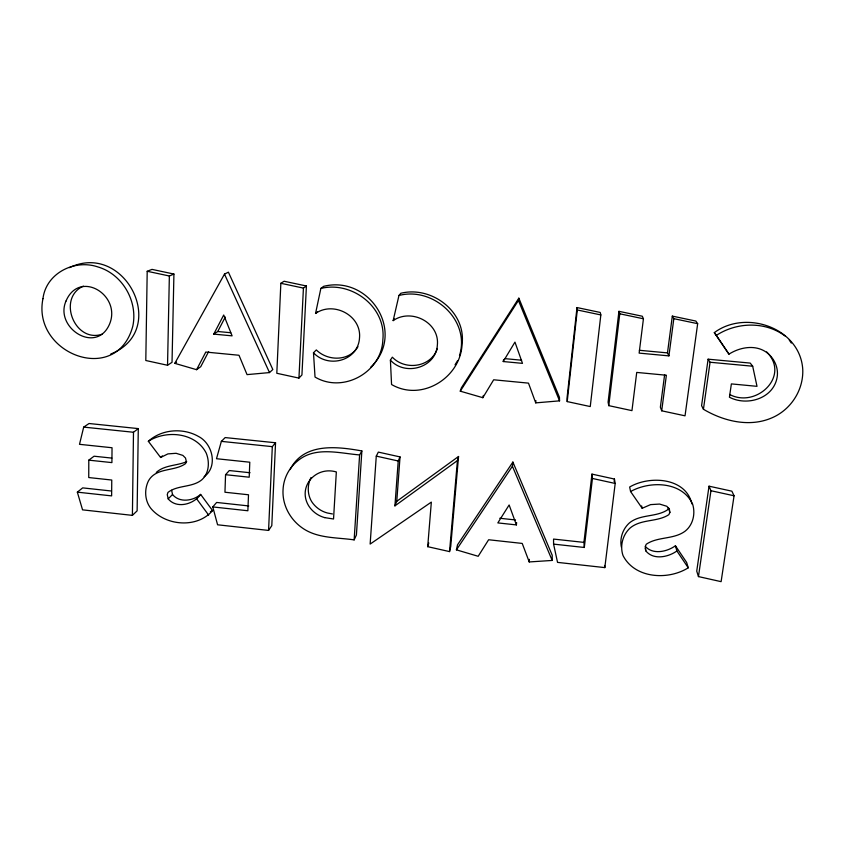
<?xml version="1.0" encoding="UTF-8"?>
<svg xmlns="http://www.w3.org/2000/svg" width="845" height="845" viewBox="0 0 845 845"><rect width="100%" height="100%" fill="white"/><g stroke="black" fill="none" stroke-linecap="round" stroke-linejoin="round"><path stroke-width="1.27" d="M552.207 560.436L552.207 555.228L512.883 462.067L457.515 544.814L456.406 549.852L478.185 556.285L488.621 539.754L522.221 543.43L529.234 561.946L552.207 560.436L512.408 466.25L512.883 462.067M88.799 460.155L88.746 477.552L111.762 480.034L111.635 495.888L77.339 492.149L82.556 509.852L132.401 515.365L137.122 510.845L138.284 428.605L89.052 423.514L83.697 427.105L79.504 444.322L112.036 447.744L111.91 462.606L88.799 460.155L94.059 456.215L111.836 458.096M132.401 515.365L133.489 432.26L138.284 428.605M147.199 271.266L145.805 360.509L167.542 365.262L172.031 362.315L173.922 274.055L152.015 269.386L147.199 271.266L169.359 275.998L173.922 274.055M167.542 365.262L169.359 275.998M225.552 474.689L224.96 492.234L248.504 494.779L247.87 510.76L212.782 506.926L217.587 524.787L268.573 530.428L271.794 525.674L275.554 442.769L225.171 437.573L221.358 441.365L216.5 458.719L249.793 462.215L249.201 477.203L225.552 474.689L229.301 470.549L250.078 472.746M268.573 530.428L272.312 446.646L275.554 442.769M280.846 283.297L276.811 373.279L298.94 378.095L301.929 374.969L306.418 285.99L284.1 281.248L280.846 283.297L303.429 288.092L306.418 285.99M298.94 378.095L303.429 288.092M529.234 561.946L529.361 559.337M535.73 402.875L528.484 383.134L493.67 379.785L482.833 397.699L460.271 391.172L461.37 387.844L518.841 298.169L559.464 397.382L559.548 400.857L535.73 402.875L535.867 400.551M359.611 454.927C339.236 453.269 314.953 446.075 297.503 461.032C288.863 468.014 283.561 478.513 283.054 489.604C282.114 504.655 289.856 519.136 302.045 527.766C317.139 538.592 336.627 537.314 354.139 539.881L359.611 454.927L361.861 450.934C337.123 446.509 303.725 442.379 290.131 469.556M361.861 450.934L356.41 535.001L354.139 539.881M396.759 501.317L400.034 456.913L378.328 452.107L376.278 456.12L370.142 544.074L431.341 502.11L427.707 546.673L449.54 551.595L450.723 546.535L458.55 456.48L396.759 501.317L394.932 505.87L457.43 460.578L458.55 456.48M394.932 505.87L398.227 460.99L400.034 456.913M449.54 551.595L457.43 460.578M516.401 524.903L509.134 504.972L497.832 522.907L516.401 524.903L516.612 522.506M576.998 307.559L567.027 398.111L567.206 401.586L590.254 406.561L600.837 314.932L600.235 312.449L576.998 307.559L577.304 309.978L567.206 401.586M583.927 542.384L591.965 474.108L614.442 479.041L615.192 483.456L604.819 567.608L557.542 562.379L553.581 544.117L553.559 539.078L583.927 542.384L584.307 547.476L553.581 544.117M584.307 547.476L592.44 478.46L591.965 474.108M618.941 311.33L608.094 402.104L608.78 405.642L631.954 410.638L636.729 372.423L666.378 375.233L661.698 410.807L685.031 415.825L697.664 323.677L695.857 321.058L672.314 316.114L667.487 352.893L668.923 355.882L639.137 353.115L643.436 318.776L642.306 316.231L618.941 311.33L619.776 313.801L608.78 405.642M614.125 481.639L614.442 479.041M664.635 374.62L660.367 407.184L661.698 410.807M668.923 355.882L673.824 318.671L672.314 316.114M708.11 359.178L701.582 405.653L703.431 409.265C723.774 421.328 749.874 427.665 772.33 417.662C791.089 409.434 803.648 389.894 802.75 369.349C800.162 327.976 745.945 309.133 714.31 332.624L728.96 354.15C740.431 346.862 756.645 344.116 767.841 353.39C774.728 359.157 778.657 368.293 777.125 377.261C773.566 398.523 747.17 406.551 729.425 397.213L731.379 383.905L757.004 386.334L752.684 366.223L750.212 363.086L708.11 359.178L710.064 362.251L703.431 409.265M709.029 486.181L696.734 571.125L698.456 576.586L721.112 581.656L734.062 495.783L731.876 491.177L709.029 486.181L710.941 490.723L698.456 576.586M459.479 355.639C470.676 320.308 433.39 286.444 398.956 295.486L393.157 320.614C411.251 308.013 439.749 322.547 437.361 345.077C436.02 367.67 405.294 376.585 390.401 360.128L392.333 357.181C405.473 370.997 431.372 367.152 437.383 348.446M460.271 391.172L518.429 300.461L518.841 298.169M503.229 361.544L514.964 342.098L522.485 363.361L503.229 361.544L503.62 359.537M357.953 346.682C349.27 361.438 327.818 361.354 316.315 349.936L313.484 352.787C328.684 368.895 358.322 360.625 359.526 337.768C361.523 315.565 333.564 300.873 315.555 313.453L320.857 288.441L323.646 286.328C369.952 274.805 406.456 333.11 370.691 367.248M482.833 397.699L483.382 395.418M427.707 546.673L428.785 542.923M310.971 477.552C307.242 485.051 307.263 494.452 311.699 501.655A25.699 24.135 29.3 0 0 327.332 512.989L332.444 513.95M691.897 503.926C685.971 477.393 649.488 475.323 629.652 487.026L630.581 491.536L642.179 508.278L650.587 504.623L659.596 504.064L666.768 506.261L669.356 509.007L669.863 512.514L668.849 514.668C657.378 522.221 641.292 518.841 630.317 527.84C622.733 534.579 619.691 545.965 623.029 555.566C634.796 578.635 668.131 580.483 688.252 567.798L686.647 562.443L675.43 545.785C667.138 551.732 653.101 554.954 645.422 546.504M213.753 334.113L223.714 314.995L232.111 335.856L213.753 334.113L217.746 331.504L225.288 317.044M196.589 369.687L205.789 352.059L238.998 355.259L247.046 374.62L269.502 372.582L272.829 369.518L228.403 272.174L224.485 274.107L174.809 363.35L196.589 369.687L200.74 366.688L208.641 351.573M455.054 364.797L457.61 360.625M456.406 549.852L512.408 466.25M393.157 320.614L394.435 318.945M398.956 295.486L400.815 293.268C431.478 285.621 466.155 311.551 462.099 344.2C460.599 377.863 421.528 402.051 391.562 384.507L390.401 360.128M204.152 476.686C218.147 466.789 212.729 443.709 198.533 436.485C183.038 427.581 161.701 429.144 148.34 441.28L160.613 457.483L167.923 453.892L176.098 453.3L182.869 455.402L185.509 458.053L186.322 461.454L185.615 463.567C174.566 471.742 155.881 467.19 148.393 481.006C144.21 489.667 144.738 500.62 150.79 508.31C165.451 526.097 197.339 528.611 212.57 510.56L200.656 494.409C193.093 501 179.404 503.05 172.538 494.505L171.619 490.29M212.782 506.926L216.637 502.448L248.768 505.944M148.34 441.28C166.486 429.693 195.839 432.555 206.243 453.142C209.718 461.814 209.233 472.978 202.008 479.633C192.375 487.808 177.63 484.787 167.944 492.434L167.257 494.621L168.187 498.877C176.753 509.155 193.78 504.338 200.656 494.409M168.187 498.877L172.538 494.505M160.613 457.483L162.398 455.909M315.555 313.453L317.445 311.858M77.339 492.149L82.673 487.882L111.382 491.008M156.283 472.429C164.627 464.845 176.806 465.912 186.724 461.666M174.809 363.35L176.573 362.178M210.363 511.785L212.57 510.56M714.31 332.624L716.349 335.391C736.671 322.04 765.243 321.142 785.026 335.961M83.359 286.117C56.721 298.084 74.772 343.588 102.319 334.155M675.43 545.785L676.898 550.961C668.279 557.214 653.312 560.33 645.802 550.866L645.253 548.289M630.581 491.536C650.048 480.647 682.052 481.312 692.604 504.064C695.625 513.591 693.101 525.051 684.968 531.294C673.623 539.596 657.663 536.469 646.267 544.243L645.263 546.493L645.802 550.866M69.48 267.654C124.997 240.846 170.13 330.152 110.769 354.023M320.857 288.441C351.763 280.804 386.292 306.978 382.859 339.69C381.813 372.127 343.176 393.812 315.027 377.05L313.484 352.787M639.359 350.284L667.487 352.893M710.064 362.251L752.684 366.223M217.746 331.504L230.717 332.729M505.088 358.66L521.576 360.213M83.697 427.105L133.489 432.26M221.358 441.365L272.312 446.646M499.775 518.26L515.513 519.95M324.723 517.626L333.543 518.999L336.342 471.943C315.28 465.743 297.06 487.375 308.9 506.176A25.994 24.389 29.3 0 0 324.723 517.626M673.824 318.671L697.664 323.677M619.776 313.801L643.436 318.776M577.304 309.978L600.837 314.932M710.941 490.723L734.062 495.783M592.44 478.46L615.192 483.456M376.278 456.12L398.227 460.99M729.615 394.467C756.127 408.621 790.804 376.078 766.69 351.953M196.61 498.793L208.673 515.123M789.251 340.049L791.321 343.07M676.898 550.961L688.252 567.798M716.349 335.391L728.96 354.15M224.485 274.107L269.502 372.582M518.429 300.461L559.548 400.857M669.863 512.514L668.458 507.75L667.465 509.894C656.132 517.372 640.225 514.024 629.398 522.939C622.776 528.875 619.48 538.529 621.424 547.233M641.64 505.923L642.179 508.278M604.576 565.474L604.819 567.608M42.958 298.697C31.666 353.685 116.684 386.598 132.823 326.117C138.073 301.2 122.356 274.002 97.766 266.893C74.487 258.982 46 273.231 42.958 298.697M66.005 301.052C54.186 327.775 96.499 355.048 109.628 323.931C121.511 295.095 79.525 269.185 66.005 301.052"/></g></svg>
